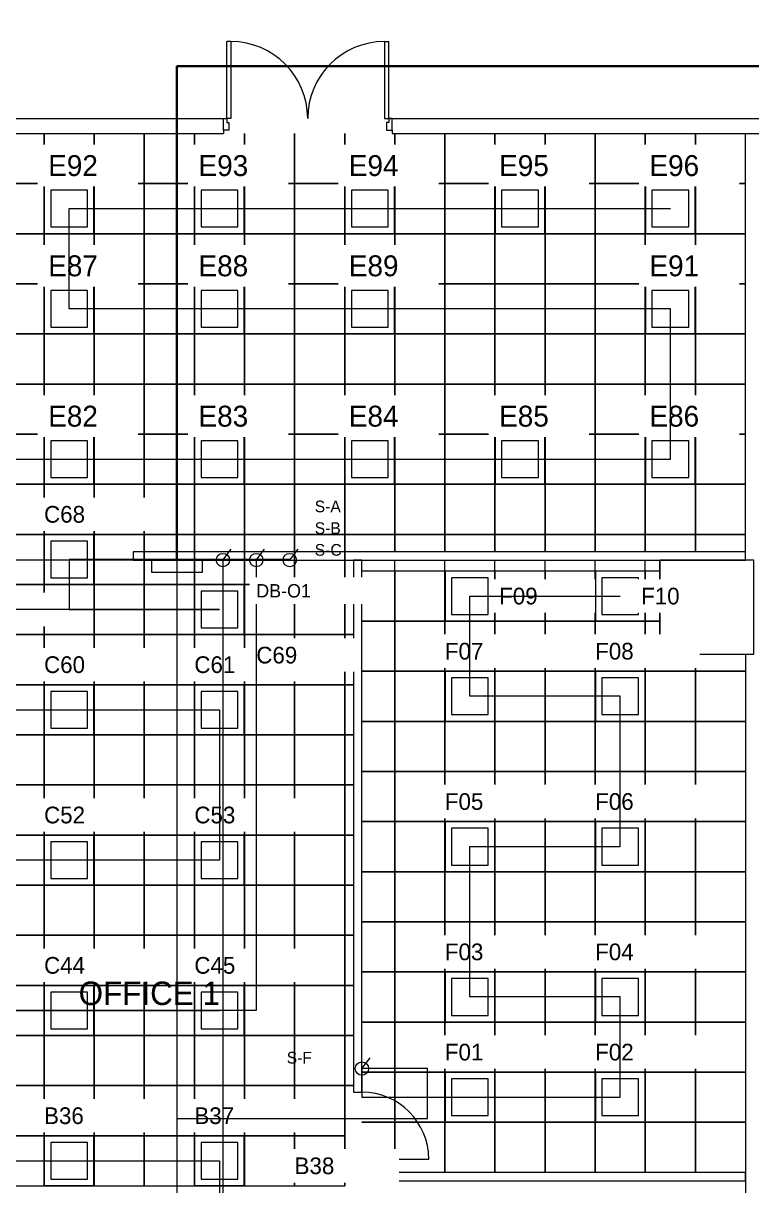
# Model space of a CAD drawing. Header units: millimetres. Extents: x 6000 to 109346, y -40506 to 46154.
# Drawn here: x 71159 to 79883, y 23997 to 37915 of the extents above; entities that cross this region are included whole.
import ezdxf

# ---------------------------------------------------------------- set-up
doc = ezdxf.new("R2010")
doc.units = ezdxf.units.MM
doc.layers.add('ARCH', color=7, linetype='Continuous', lineweight=5, true_color=0xa0a0a0)
doc.layers.add('Ceiling Grid', color=7, linetype='Continuous', lineweight=5, true_color=0xd2d2d2)
for name, color, linetype in [('E-DB-WORK', 1, 'Continuous'), ('E-INCOMING-WORK', 30, 'Continuous'), ('E-LIGHT-CONTROLS', 6, 'Continuous'), ('E-LIGHT-ROUTE-A', 1, 'Continuous'), ('E-LIGHT-ROUTE-B', 2, 'Continuous'), ('E-LIGHT-ROUTE-C', 3, 'Continuous'), ('E-LIGHT-ROUTE-D', 4, 'Continuous'), ('E-LIGHT-ROUTE-E', 5, 'Continuous'), ('E-LIGHT-ROUTE-F', 6, 'Continuous'), ('E-LIGHT-ROUTE-G', 7, 'Continuous'), ('E-NE-TEST', 7, 'Continuous'), ('E-OFFICE-WORK', 7, 'Continuous')]:
    doc.layers.add(name, color=color, linetype=linetype)

msp = doc.modelspace()

# ---------------------------------------------------------------- linework, layer by layer
at = {"layer": 'ARCH', "linetype": 'ByBlock', "lineweight": 9}
for p, q in [((73595.5, 36775.6), (73595.5, 37695.6)), ((73645.5, 37695.6), (73595.5, 37695.6)), ((73645.5, 37695.6), (73645.5, 36775.6)), ((75485.5, 37695.6), (75485.5, 36775.6)), ((75485.5, 37695.6), (75535.5, 37695.6)), ((75535.5, 36775.6), (75535.5, 37695.6)), ((64525.9, 36775.6), (73595.5, 36775.6)), ((73555.5, 36775.6), (73595.5, 36775.6)), ((73555.5, 36635.6), (73555.5, 36775.6)), ((73555.5, 36760.6), (73555.5, 36760.6)), ((73595.5, 36775.6), (73595.5, 36725.6)), ((73645.5, 36775.6), (73595.5, 36775.6)), ((75485.5, 36775.6), (75535.5, 36775.6)), ((75575.5, 36775.6), (75535.5, 36775.6)), ((75535.5, 36775.6), (75535.5, 36725.6)), ((75535.5, 36775.6), (80936.3, 36775.6)), ((75575.5, 36635.6), (75575.5, 36775.6)), ((75575.5, 36760.6), (75575.5, 36760.6)), ((73620.5, 36635.6), (73555.5, 36635.6)), ((73555.5, 36635.6), (73555.5, 36595.6)), ((73595.5, 36725.6), (73620.5, 36725.6)), ((73620.5, 36725.6), (73620.5, 36635.6)), ((75535.5, 36725.6), (75510.5, 36725.6)), ((75510.5, 36725.6), (75510.5, 36635.6)), ((75510.5, 36635.6), (75575.5, 36635.6)), ((75575.5, 36635.6), (75575.5, 36595.6)), ((64525.9, 36595.6), (73555.5, 36595.6)), ((75575.5, 36595.6), (80896.3, 36595.6))]:
    msp.add_line(p, q, dxfattribs=at)
at = {"layer": 'ARCH', "lineweight": 15}
for p, q in [((79808.4, 31488.1), (79808.4, 36595.6)), ((78783.4, 30363.1), (78783.4, 31488.1)), ((79808.4, 30363.1), (79808.4, 17050.6)), ((75115, 24316.3), (76015, 24316.3))]:
    msp.add_line(p, q, dxfattribs=at)
for points in [[(79808.4, 31588.1), (72477.2, 31588.1), (72477.2, 31488.1), (79808.4, 31488.1)], [(75215, 25116.3), (75215, 31488.1), (75115, 31488.1), (75115, 25116.3)], [(78783.4, 30363.1), (79908.4, 30363.1), (79908.4, 31488.1), (78783.4, 31488.1)], [(75215, 24316.3), (75115, 24316.3), (75115, 24156.9), (75215, 24156.9)], [(79808.4, 24156.9), (75115, 24156.9), (75115, 24056.9), (79808.4, 24056.9)]]:
    msp.add_lwpolyline(points, close=True, dxfattribs=at)
at = {"layer": 'ARCH', "linetype": 'ByBlock', "lineweight": 9}
for centre, start, end in [((73645.5, 36775.6), 0, 90), ((75485.5, 36775.6), 90, 180)]:
    msp.add_arc(centre, 920, start, end, dxfattribs=at)
at = {"layer": 'ARCH', "lineweight": 15}
msp.add_arc((75215, 24316.3), 800, 0, 90, dxfattribs=at)
at = {"layer": 'Ceiling Grid', "lineweight": 15}
for p, q in [((71408.4, 35995.6), (71408.4, 36595.6)), ((71408.4, 36595.6), (71408.4, 35995.6)), ((72008.4, 35995.6), (72008.4, 36595.6)), ((72008.4, 36595.6), (72008.4, 35995.6)), ((72608.4, 35995.6), (72608.4, 36595.6)), ((72608.4, 36595.6), (72608.4, 35995.6)), ((73208.4, 35995.6), (73208.4, 36595.6)), ((73208.4, 36595.6), (73208.4, 35995.6)), ((73808.4, 35995.6), (73808.4, 36595.6)), ((73808.4, 36595.6), (73808.4, 35995.6)), ((74408.4, 35995.6), (74408.4, 36595.6)), ((74408.4, 36595.6), (74408.4, 35995.6)), ((75008.4, 35995.6), (75008.4, 36595.6)), ((75008.4, 36595.6), (75008.4, 35995.6)), ((75608.4, 35995.6), (75608.4, 36595.6)), ((75608.4, 36595.6), (75608.4, 35995.6)), ((76208.4, 35995.6), (76208.4, 36595.6)), ((76208.4, 36595.6), (76208.4, 35995.6)), ((76808.4, 35995.6), (76808.4, 36595.6)), ((76808.4, 36595.6), (76808.4, 35995.6)), ((77408.4, 35995.6), (77408.4, 36595.6)), ((77408.4, 36595.6), (77408.4, 35995.6)), ((78008.4, 35995.6), (78008.4, 36595.6)), ((78008.4, 36595.6), (78008.4, 35995.6)), ((78608.4, 35995.6), (78608.4, 36595.6)), ((78608.4, 36595.6), (78608.4, 35995.6)), ((79208.4, 36595.6), (79208.4, 35995.6)), ((79208.4, 35995.6), (79208.4, 36595.6)), ((70808.4, 35995.6), (71408.4, 35995.6)), ((71408.4, 35995.6), (72008.4, 35995.6)), ((72008.4, 35995.6), (72608.4, 35995.6)), ((72608.4, 35995.6), (73208.4, 35995.6)), ((73208.4, 35995.6), (73808.4, 35995.6)), ((73808.4, 35995.6), (74408.4, 35995.6)), ((74408.4, 35995.6), (75008.4, 35995.6)), ((75008.4, 35995.6), (75608.4, 35995.6)), ((75608.4, 35995.6), (76208.4, 35995.6)), ((76208.4, 35995.6), (76808.4, 35995.6)), ((76808.4, 35995.6), (77408.4, 35995.6)), ((77408.4, 35995.6), (78008.4, 35995.6)), ((78008.4, 35995.6), (78608.4, 35995.6)), ((78608.4, 35995.6), (79208.4, 35995.6)), ((79808.4, 35995.6), (79208.4, 35995.6)), ((79208.4, 35995.6), (79208.4, 35395.6)), ((79208.4, 35995.6), (79808.4, 35995.6)), ((79808.4, 35395.6), (79208.4, 35395.6)), ((79208.4, 35395.6), (79208.4, 34795.6)), ((79208.4, 35395.6), (79808.4, 35395.6)), ((79808.4, 34795.6), (79208.4, 34795.6)), ((79208.4, 34795.6), (79208.4, 34195.6)), ((79208.4, 34795.6), (79808.4, 34795.6)), ((79808.4, 34195.6), (79208.4, 34195.6)), ((79208.4, 34195.6), (79208.4, 33595.6)), ((79208.4, 34195.6), (79808.4, 34195.6)), ((79808.4, 33595.6), (79208.4, 33595.6)), ((79208.4, 33595.6), (79208.4, 32995.6)), ((79208.4, 33595.6), (79808.4, 33595.6)), ((79808.4, 32995.6), (79208.4, 32995.6)), ((79208.4, 32995.6), (79208.4, 32395.6)), ((79208.4, 32995.6), (79808.4, 32995.6)), ((79808.4, 32395.6), (79208.4, 32395.6)), ((79208.4, 32395.6), (79208.4, 31795.6)), ((79208.4, 32395.6), (79808.4, 32395.6)), ((75608.4, 31795.6), (75008.4, 31795.6)), ((75008.4, 31795.6), (75008.4, 31195.6)), ((75608.4, 31588.1), (75608.4, 31795.6)), ((76208.4, 31795.6), (75608.4, 31795.6)), ((75608.4, 31795.6), (75608.4, 31588.1)), ((76208.4, 31588.1), (76208.4, 31795.6)), ((76808.4, 31795.6), (76208.4, 31795.6)), ((76208.4, 31795.6), (76208.4, 31588.1)), ((76808.4, 31588.1), (76808.4, 31795.6)), ((77408.4, 31795.6), (76808.4, 31795.6)), ((76808.4, 31795.6), (76808.4, 31588.1)), ((77408.4, 31588.1), (77408.4, 31795.6)), ((78008.4, 31795.6), (77408.4, 31795.6)), ((77408.4, 31795.6), (77408.4, 31588.1)), ((78008.4, 31588.1), (78008.4, 31795.6)), ((78608.4, 31795.6), (78008.4, 31795.6)), ((78008.4, 31795.6), (78008.4, 31588.1)), ((78608.4, 31588.1), (78608.4, 31795.6)), ((79208.4, 31795.6), (78608.4, 31795.6)), ((78608.4, 31795.6), (78608.4, 31588.1)), ((79208.4, 31588.1), (79208.4, 31795.6)), ((79808.4, 31795.6), (79208.4, 31795.6)), ((79208.4, 31795.6), (79208.4, 31588.1)), ((79208.4, 31795.6), (79808.4, 31795.6)), ((75608.4, 31356.9), (75608.4, 31488.1)), ((76208.4, 31356.9), (76208.4, 31488.1)), ((76808.4, 31356.9), (76808.4, 31488.1)), ((77408.4, 31356.9), (77408.4, 31488.1)), ((78008.4, 31356.9), (78008.4, 31488.1)), ((78608.4, 31356.9), (78608.4, 31488.1)), ((75608.4, 31356.9), (75215, 31356.9)), ((75608.4, 30756.9), (75608.4, 31356.9)), ((78783.4, 31356.9), (78608.4, 31356.9)), ((78608.4, 31356.9), (78608.4, 30756.9)), ((75115, 31195.6), (75008.4, 31195.6)), ((75008.4, 31195.6), (75008.4, 30595.6)), ((75008.4, 31195.6), (75115, 31195.6)), ((75008.4, 31195.6), (75115, 31195.6)), ((75115, 31195.6), (75008.4, 31195.6)), ((75008.4, 31195.6), (75008.4, 30595.6)), ((75608.4, 30756.9), (75215, 30756.9)), ((75215, 30756.9), (75608.4, 30756.9)), ((75608.4, 30156.9), (75608.4, 30756.9)), ((78608.4, 30756.9), (78783.4, 30756.9)), ((78783.4, 30756.9), (78608.4, 30756.9)), ((78608.4, 30756.9), (78608.4, 30156.9)), ((75115, 30595.6), (75008.4, 30595.6)), ((75008.4, 30595.6), (75008.4, 29995.6)), ((75008.4, 30595.6), (75115, 30595.6)), ((75008.4, 30595.6), (75115, 30595.6)), ((75115, 30595.6), (75008.4, 30595.6)), ((75008.4, 30595.6), (75008.4, 29995.6)), ((79208.4, 30156.9), (79208.4, 30363.1)), ((79208.4, 30363.1), (79208.4, 30156.9)), ((75608.4, 30156.9), (75215, 30156.9)), ((75215, 30156.9), (75608.4, 30156.9)), ((75608.4, 29556.9), (75608.4, 30156.9)), ((78608.4, 30156.9), (79208.4, 30156.9)), ((79208.4, 30156.9), (79808.4, 30156.9)), ((79808.4, 30156.9), (79208.4, 30156.9)), ((79208.4, 30156.9), (79208.4, 29556.9)), ((75115, 29995.6), (75008.4, 29995.6)), ((75008.4, 29995.6), (75008.4, 29395.6)), ((75008.4, 29995.6), (75115, 29995.6)), ((75008.4, 29995.6), (75115, 29995.6)), ((75115, 29995.6), (75008.4, 29995.6)), ((75008.4, 29995.6), (75008.4, 29395.6)), ((75608.4, 29556.9), (75215, 29556.9)), ((75215, 29556.9), (75608.4, 29556.9)), ((75608.4, 28956.9), (75608.4, 29556.9)), ((79208.4, 29556.9), (79808.4, 29556.9)), ((79808.4, 29556.9), (79208.4, 29556.9)), ((79208.4, 29556.9), (79208.4, 28956.9)), ((75115, 29395.6), (75008.4, 29395.6)), ((75008.4, 29395.6), (75008.4, 28795.6)), ((75008.4, 29395.6), (75115, 29395.6)), ((75608.4, 28956.9), (75215, 28956.9)), ((75215, 28956.9), (75608.4, 28956.9)), ((75608.4, 28356.9), (75608.4, 28956.9)), ((79208.4, 28956.9), (79808.4, 28956.9)), ((79808.4, 28956.9), (79208.4, 28956.9)), ((79208.4, 28956.9), (79208.4, 28356.9)), ((75115, 28795.6), (75008.4, 28795.6)), ((75008.4, 28795.6), (75008.4, 28195.6)), ((75008.4, 28795.6), (75115, 28795.6)), ((75008.4, 28795.6), (75115, 28795.6)), ((75115, 28795.6), (75008.4, 28795.6)), ((75008.4, 28795.6), (75008.4, 28195.6)), ((75608.4, 28356.9), (75215, 28356.9)), ((75215, 28356.9), (75608.4, 28356.9)), ((75608.4, 27756.9), (75608.4, 28356.9)), ((79208.4, 28356.9), (79808.4, 28356.9)), ((79808.4, 28356.9), (79208.4, 28356.9)), ((79208.4, 28356.9), (79208.4, 27756.9)), ((75115, 28195.6), (75008.4, 28195.6)), ((75008.4, 28195.6), (75008.4, 27595.6)), ((75008.4, 28195.6), (75115, 28195.6)), ((75008.4, 28195.6), (75115, 28195.6)), ((75115, 28195.6), (75008.4, 28195.6)), ((75008.4, 28195.6), (75008.4, 27595.6)), ((75608.4, 27756.9), (75215, 27756.9)), ((75215, 27756.9), (75608.4, 27756.9)), ((75608.4, 27156.9), (75608.4, 27756.9)), ((79208.4, 27756.9), (79808.4, 27756.9)), ((79808.4, 27756.9), (79208.4, 27756.9)), ((79208.4, 27756.9), (79208.4, 27156.9)), ((75115, 27595.6), (75008.4, 27595.6)), ((75008.4, 27595.6), (75008.4, 26995.6)), ((75008.4, 27595.6), (75115, 27595.6)), ((75008.4, 27595.6), (75115, 27595.6)), ((75115, 27595.6), (75008.4, 27595.6)), ((75008.4, 27595.6), (75008.4, 26995.6)), ((75608.4, 27156.9), (75215, 27156.9)), ((75215, 27156.9), (75608.4, 27156.9)), ((75608.4, 26556.9), (75608.4, 27156.9)), ((79208.4, 27156.9), (79808.4, 27156.9)), ((79808.4, 27156.9), (79208.4, 27156.9)), ((79208.4, 27156.9), (79208.4, 26556.9)), ((75115, 26995.6), (75008.4, 26995.6)), ((75008.4, 26995.6), (75008.4, 26395.6)), ((75008.4, 26995.6), (75115, 26995.6)), ((75608.4, 26556.9), (75215, 26556.9)), ((75215, 26556.9), (75608.4, 26556.9)), ((75608.4, 25956.9), (75608.4, 26556.9)), ((79208.4, 26556.9), (79808.4, 26556.9)), ((79808.4, 26556.9), (79208.4, 26556.9)), ((79208.4, 26556.9), (79208.4, 25956.9)), ((75115, 26395.6), (75008.4, 26395.6)), ((75008.4, 26395.6), (75008.4, 25795.6)), ((75008.4, 26395.6), (75115, 26395.6)), ((75608.4, 25956.9), (75215, 25956.9)), ((75215, 25956.9), (75608.4, 25956.9)), ((75608.4, 25356.9), (75608.4, 25956.9)), ((79208.4, 25956.9), (79808.4, 25956.9)), ((79808.4, 25956.9), (79208.4, 25956.9)), ((79208.4, 25956.9), (79208.4, 25356.9)), ((75115, 25795.6), (75008.4, 25795.6)), ((75008.4, 25795.6), (75008.4, 25195.6)), ((75008.4, 25795.6), (75115, 25795.6)), ((75608.4, 25356.9), (75215, 25356.9)), ((75215, 25356.9), (75608.4, 25356.9)), ((75608.4, 24756.9), (75608.4, 25356.9)), ((79208.4, 25356.9), (79808.4, 25356.9)), ((79808.4, 25356.9), (79208.4, 25356.9)), ((79208.4, 25356.9), (79208.4, 24756.9)), ((75115, 25195.6), (75008.4, 25195.6)), ((75008.4, 25195.6), (75008.4, 24595.6)), ((75008.4, 25195.6), (75115, 25195.6)), ((75608.4, 24756.9), (75215, 24756.9)), ((75215, 24756.9), (75608.4, 24756.9)), ((75608.4, 24156.9), (75608.4, 24756.9)), ((76208.4, 24756.9), (75608.4, 24756.9)), ((75608.4, 24756.9), (75608.4, 24156.9)), ((76208.4, 24156.9), (76208.4, 24756.9)), ((76808.4, 24756.9), (76208.4, 24756.9)), ((76208.4, 24756.9), (76208.4, 24156.9)), ((76808.4, 24156.9), (76808.4, 24756.9)), ((77408.4, 24756.9), (76808.4, 24756.9)), ((76808.4, 24756.9), (76808.4, 24156.9)), ((77408.4, 24156.9), (77408.4, 24756.9)), ((78008.4, 24756.9), (77408.4, 24756.9)), ((77408.4, 24756.9), (77408.4, 24156.9)), ((78008.4, 24156.9), (78008.4, 24756.9)), ((78608.4, 24756.9), (78008.4, 24756.9)), ((78008.4, 24756.9), (78008.4, 24156.9)), ((78608.4, 24156.9), (78608.4, 24756.9)), ((79208.4, 24756.9), (78608.4, 24756.9)), ((78608.4, 24756.9), (78608.4, 24156.9)), ((79208.4, 24756.9), (79808.4, 24756.9)), ((79808.4, 24756.9), (79208.4, 24756.9)), ((79208.4, 24756.9), (79208.4, 24156.9)), ((79208.4, 24156.9), (79208.4, 24756.9)), ((75008.4, 24595.6), (75008.4, 23995.6))]:
    msp.add_line(p, q, dxfattribs=at)
for points in [[(71408.4, 35995.6), (70808.4, 35995.6), (70808.4, 35395.6), (71408.4, 35395.6)], [(72008.4, 35995.6), (71408.4, 35995.6), (71408.4, 35395.6), (72008.4, 35395.6)], [(72608.4, 35995.6), (72008.4, 35995.6), (72008.4, 35395.6), (72608.4, 35395.6)], [(73208.4, 35995.6), (72608.4, 35995.6), (72608.4, 35395.6), (73208.4, 35395.6)], [(73808.4, 35995.6), (73208.4, 35995.6), (73208.4, 35395.6), (73808.4, 35395.6)], [(74408.4, 35995.6), (73808.4, 35995.6), (73808.4, 35395.6), (74408.4, 35395.6)], [(75008.4, 35995.6), (74408.4, 35995.6), (74408.4, 35395.6), (75008.4, 35395.6)], [(75608.4, 35995.6), (75008.4, 35995.6), (75008.4, 35395.6), (75608.4, 35395.6)], [(76208.4, 35995.6), (75608.4, 35995.6), (75608.4, 35395.6), (76208.4, 35395.6)], [(76808.4, 35995.6), (76208.4, 35995.6), (76208.4, 35395.6), (76808.4, 35395.6)], [(77408.4, 35995.6), (76808.4, 35995.6), (76808.4, 35395.6), (77408.4, 35395.6)], [(78008.4, 35995.6), (77408.4, 35995.6), (77408.4, 35395.6), (78008.4, 35395.6)], [(78608.4, 35995.6), (78008.4, 35995.6), (78008.4, 35395.6), (78608.4, 35395.6)], [(79208.4, 35995.6), (78608.4, 35995.6), (78608.4, 35395.6), (79208.4, 35395.6)], [(71408.4, 35395.6), (70808.4, 35395.6), (70808.4, 34795.6), (71408.4, 34795.6)], [(72008.4, 35395.6), (71408.4, 35395.6), (71408.4, 34795.6), (72008.4, 34795.6)], [(72608.4, 35395.6), (72008.4, 35395.6), (72008.4, 34795.6), (72608.4, 34795.6)], [(73208.4, 35395.6), (72608.4, 35395.6), (72608.4, 34795.6), (73208.4, 34795.6)], [(73808.4, 35395.6), (73208.4, 35395.6), (73208.4, 34795.6), (73808.4, 34795.6)], [(74408.4, 35395.6), (73808.4, 35395.6), (73808.4, 34795.6), (74408.4, 34795.6)], [(75008.4, 35395.6), (74408.4, 35395.6), (74408.4, 34795.6), (75008.4, 34795.6)], [(75608.4, 35395.6), (75008.4, 35395.6), (75008.4, 34795.6), (75608.4, 34795.6)], [(76208.4, 35395.6), (75608.4, 35395.6), (75608.4, 34795.6), (76208.4, 34795.6)], [(76808.4, 35395.6), (76208.4, 35395.6), (76208.4, 34795.6), (76808.4, 34795.6)], [(77408.4, 35395.6), (76808.4, 35395.6), (76808.4, 34795.6), (77408.4, 34795.6)], [(78008.4, 35395.6), (77408.4, 35395.6), (77408.4, 34795.6), (78008.4, 34795.6)], [(78608.4, 35395.6), (78008.4, 35395.6), (78008.4, 34795.6), (78608.4, 34795.6)], [(79208.4, 35395.6), (78608.4, 35395.6), (78608.4, 34795.6), (79208.4, 34795.6)], [(71408.4, 34795.6), (70808.4, 34795.6), (70808.4, 34195.6), (71408.4, 34195.6)], [(72008.4, 34795.6), (71408.4, 34795.6), (71408.4, 34195.6), (72008.4, 34195.6)], [(72608.4, 34795.6), (72008.4, 34795.6), (72008.4, 34195.6), (72608.4, 34195.6)], [(73208.4, 34795.6), (72608.4, 34795.6), (72608.4, 34195.6), (73208.4, 34195.6)], [(73808.4, 34795.6), (73208.4, 34795.6), (73208.4, 34195.6), (73808.4, 34195.6)], [(74408.4, 34795.6), (73808.4, 34795.6), (73808.4, 34195.6), (74408.4, 34195.6)], [(75008.4, 34795.6), (74408.4, 34795.6), (74408.4, 34195.6), (75008.4, 34195.6)], [(75608.4, 34795.6), (75008.4, 34795.6), (75008.4, 34195.6), (75608.4, 34195.6)], [(76208.4, 34795.6), (75608.4, 34795.6), (75608.4, 34195.6), (76208.4, 34195.6)], [(76808.4, 34795.6), (76208.4, 34795.6), (76208.4, 34195.6), (76808.4, 34195.6)], [(77408.4, 34795.6), (76808.4, 34795.6), (76808.4, 34195.6), (77408.4, 34195.6)], [(78008.4, 34795.6), (77408.4, 34795.6), (77408.4, 34195.6), (78008.4, 34195.6)], [(78608.4, 34795.6), (78008.4, 34795.6), (78008.4, 34195.6), (78608.4, 34195.6)], [(79208.4, 34795.6), (78608.4, 34795.6), (78608.4, 34195.6), (79208.4, 34195.6)], [(71408.4, 34195.6), (70808.4, 34195.6), (70808.4, 33595.6), (71408.4, 33595.6)], [(72008.4, 34195.6), (71408.4, 34195.6), (71408.4, 33595.6), (72008.4, 33595.6)], [(72608.4, 34195.6), (72008.4, 34195.6), (72008.4, 33595.6), (72608.4, 33595.6)], [(73208.4, 34195.6), (72608.4, 34195.6), (72608.4, 33595.6), (73208.4, 33595.6)], [(73808.4, 34195.6), (73208.4, 34195.6), (73208.4, 33595.6), (73808.4, 33595.6)], [(74408.4, 34195.6), (73808.4, 34195.6), (73808.4, 33595.6), (74408.4, 33595.6)], [(75008.4, 34195.6), (74408.4, 34195.6), (74408.4, 33595.6), (75008.4, 33595.6)], [(75608.4, 34195.6), (75008.4, 34195.6), (75008.4, 33595.6), (75608.4, 33595.6)], [(76208.4, 34195.6), (75608.4, 34195.6), (75608.4, 33595.6), (76208.4, 33595.6)], [(76808.4, 34195.6), (76208.4, 34195.6), (76208.4, 33595.6), (76808.4, 33595.6)], [(77408.4, 34195.6), (76808.4, 34195.6), (76808.4, 33595.6), (77408.4, 33595.6)], [(78008.4, 34195.6), (77408.4, 34195.6), (77408.4, 33595.6), (78008.4, 33595.6)], [(78608.4, 34195.6), (78008.4, 34195.6), (78008.4, 33595.6), (78608.4, 33595.6)], [(79208.4, 34195.6), (78608.4, 34195.6), (78608.4, 33595.6), (79208.4, 33595.6)], [(71408.4, 33595.6), (70808.4, 33595.6), (70808.4, 32995.6), (71408.4, 32995.6)], [(72008.4, 33595.6), (71408.4, 33595.6), (71408.4, 32995.6), (72008.4, 32995.6)], [(72608.4, 33595.6), (72008.4, 33595.6), (72008.4, 32995.6), (72608.4, 32995.6)], [(73208.4, 33595.6), (72608.4, 33595.6), (72608.4, 32995.6), (73208.4, 32995.6)], [(73808.4, 33595.6), (73208.4, 33595.6), (73208.4, 32995.6), (73808.4, 32995.6)], [(74408.4, 33595.6), (73808.4, 33595.6), (73808.4, 32995.6), (74408.4, 32995.6)], [(75008.4, 33595.6), (74408.4, 33595.6), (74408.4, 32995.6), (75008.4, 32995.6)], [(75608.4, 33595.6), (75008.4, 33595.6), (75008.4, 32995.6), (75608.4, 32995.6)], [(76208.4, 33595.6), (75608.4, 33595.6), (75608.4, 32995.6), (76208.4, 32995.6)], [(76808.4, 33595.6), (76208.4, 33595.6), (76208.4, 32995.6), (76808.4, 32995.6)], [(77408.4, 33595.6), (76808.4, 33595.6), (76808.4, 32995.6), (77408.4, 32995.6)], [(78008.4, 33595.6), (77408.4, 33595.6), (77408.4, 32995.6), (78008.4, 32995.6)], [(78608.4, 33595.6), (78008.4, 33595.6), (78008.4, 32995.6), (78608.4, 32995.6)], [(79208.4, 33595.6), (78608.4, 33595.6), (78608.4, 32995.6), (79208.4, 32995.6)], [(71408.4, 32995.6), (70808.4, 32995.6), (70808.4, 32395.6), (71408.4, 32395.6)], [(72008.4, 32995.6), (71408.4, 32995.6), (71408.4, 32395.6), (72008.4, 32395.6)], [(72608.4, 32995.6), (72008.4, 32995.6), (72008.4, 32395.6), (72608.4, 32395.6)], [(73208.4, 32995.6), (72608.4, 32995.6), (72608.4, 32395.6), (73208.4, 32395.6)], [(73808.4, 32995.6), (73208.4, 32995.6), (73208.4, 32395.6), (73808.4, 32395.6)], [(74408.4, 32995.6), (73808.4, 32995.6), (73808.4, 32395.6), (74408.4, 32395.6)], [(75008.4, 32995.6), (74408.4, 32995.6), (74408.4, 32395.6), (75008.4, 32395.6)], [(75608.4, 32995.6), (75008.4, 32995.6), (75008.4, 32395.6), (75608.4, 32395.6)], [(76208.4, 32995.6), (75608.4, 32995.6), (75608.4, 32395.6), (76208.4, 32395.6)], [(76808.4, 32995.6), (76208.4, 32995.6), (76208.4, 32395.6), (76808.4, 32395.6)], [(77408.4, 32995.6), (76808.4, 32995.6), (76808.4, 32395.6), (77408.4, 32395.6)], [(78008.4, 32995.6), (77408.4, 32995.6), (77408.4, 32395.6), (78008.4, 32395.6)], [(78608.4, 32995.6), (78008.4, 32995.6), (78008.4, 32395.6), (78608.4, 32395.6)], [(79208.4, 32995.6), (78608.4, 32995.6), (78608.4, 32395.6), (79208.4, 32395.6)], [(71408.4, 32395.6), (70808.4, 32395.6), (70808.4, 31795.6), (71408.4, 31795.6)], [(72008.4, 32395.6), (71408.4, 32395.6), (71408.4, 31795.6), (72008.4, 31795.6)], [(72608.4, 32395.6), (72008.4, 32395.6), (72008.4, 31795.6), (72608.4, 31795.6)], [(73208.4, 32395.6), (72608.4, 32395.6), (72608.4, 31795.6), (73208.4, 31795.6)], [(73808.4, 32395.6), (73208.4, 32395.6), (73208.4, 31795.6), (73808.4, 31795.6)], [(74408.4, 32395.6), (73808.4, 32395.6), (73808.4, 31795.6), (74408.4, 31795.6)], [(75008.4, 32395.6), (74408.4, 32395.6), (74408.4, 31795.6), (75008.4, 31795.6)], [(75608.4, 32395.6), (75008.4, 32395.6), (75008.4, 31795.6), (75608.4, 31795.6)], [(76208.4, 32395.6), (75608.4, 32395.6), (75608.4, 31795.6), (76208.4, 31795.6)], [(76808.4, 32395.6), (76208.4, 32395.6), (76208.4, 31795.6), (76808.4, 31795.6)], [(77408.4, 32395.6), (76808.4, 32395.6), (76808.4, 31795.6), (77408.4, 31795.6)], [(78008.4, 32395.6), (77408.4, 32395.6), (77408.4, 31795.6), (78008.4, 31795.6)], [(78608.4, 32395.6), (78008.4, 32395.6), (78008.4, 31795.6), (78608.4, 31795.6)], [(79208.4, 32395.6), (78608.4, 32395.6), (78608.4, 31795.6), (79208.4, 31795.6)], [(71408.4, 31795.6), (70808.4, 31795.6), (70808.4, 31195.6), (71408.4, 31195.6)], [(72008.4, 31795.6), (71408.4, 31795.6), (71408.4, 31195.6), (72008.4, 31195.6)], [(72608.4, 31795.6), (72008.4, 31795.6), (72008.4, 31195.6), (72608.4, 31195.6)], [(73208.4, 31795.6), (72608.4, 31795.6), (72608.4, 31195.6), (73208.4, 31195.6)], [(73808.4, 31795.6), (73208.4, 31795.6), (73208.4, 31195.6), (73808.4, 31195.6)], [(74408.4, 31795.6), (73808.4, 31795.6), (73808.4, 31195.6), (74408.4, 31195.6)], [(75008.4, 31795.6), (74408.4, 31795.6), (74408.4, 31195.6), (75008.4, 31195.6)], [(76208.4, 31356.9), (75608.4, 31356.9), (75608.4, 30756.9), (76208.4, 30756.9)], [(76808.4, 31356.9), (76208.4, 31356.9), (76208.4, 30756.9), (76808.4, 30756.9)], [(77408.4, 31356.9), (76808.4, 31356.9), (76808.4, 30756.9), (77408.4, 30756.9)], [(78008.4, 31356.9), (77408.4, 31356.9), (77408.4, 30756.9), (78008.4, 30756.9)], [(78608.4, 31356.9), (78008.4, 31356.9), (78008.4, 30756.9), (78608.4, 30756.9)], [(71408.4, 31195.6), (70808.4, 31195.6), (70808.4, 30595.6), (71408.4, 30595.6)], [(72008.4, 31195.6), (71408.4, 31195.6), (71408.4, 30595.6), (72008.4, 30595.6)], [(72608.4, 31195.6), (72008.4, 31195.6), (72008.4, 30595.6), (72608.4, 30595.6)], [(73208.4, 31195.6), (72608.4, 31195.6), (72608.4, 30595.6), (73208.4, 30595.6)], [(73808.4, 31195.6), (73208.4, 31195.6), (73208.4, 30595.6), (73808.4, 30595.6)], [(74408.4, 31195.6), (73808.4, 31195.6), (73808.4, 30595.6), (74408.4, 30595.6)], [(75008.4, 31195.6), (74408.4, 31195.6), (74408.4, 30595.6), (75008.4, 30595.6)], [(76208.4, 30756.9), (75608.4, 30756.9), (75608.4, 30156.9), (76208.4, 30156.9)], [(76808.4, 30756.9), (76208.4, 30756.9), (76208.4, 30156.9), (76808.4, 30156.9)], [(77408.4, 30756.9), (76808.4, 30756.9), (76808.4, 30156.9), (77408.4, 30156.9)], [(78008.4, 30756.9), (77408.4, 30756.9), (77408.4, 30156.9), (78008.4, 30156.9)], [(78608.4, 30756.9), (78008.4, 30756.9), (78008.4, 30156.9), (78608.4, 30156.9)], [(71408.4, 30595.6), (70808.4, 30595.6), (70808.4, 29995.6), (71408.4, 29995.6)], [(72008.4, 30595.6), (71408.4, 30595.6), (71408.4, 29995.6), (72008.4, 29995.6)], [(72608.4, 30595.6), (72008.4, 30595.6), (72008.4, 29995.6), (72608.4, 29995.6)], [(73208.4, 30595.6), (72608.4, 30595.6), (72608.4, 29995.6), (73208.4, 29995.6)], [(73808.4, 30595.6), (73208.4, 30595.6), (73208.4, 29995.6), (73808.4, 29995.6)], [(74408.4, 30595.6), (73808.4, 30595.6), (73808.4, 29995.6), (74408.4, 29995.6)], [(75008.4, 30595.6), (74408.4, 30595.6), (74408.4, 29995.6), (75008.4, 29995.6)], [(76208.4, 30156.9), (75608.4, 30156.9), (75608.4, 29556.9), (76208.4, 29556.9)], [(76808.4, 30156.9), (76208.4, 30156.9), (76208.4, 29556.9), (76808.4, 29556.9)], [(77408.4, 30156.9), (76808.4, 30156.9), (76808.4, 29556.9), (77408.4, 29556.9)], [(78008.4, 30156.9), (77408.4, 30156.9), (77408.4, 29556.9), (78008.4, 29556.9)], [(78608.4, 30156.9), (78008.4, 30156.9), (78008.4, 29556.9), (78608.4, 29556.9)], [(79208.4, 30156.9), (78608.4, 30156.9), (78608.4, 29556.9), (79208.4, 29556.9)], [(71408.4, 29995.6), (70808.4, 29995.6), (70808.4, 29395.6), (71408.4, 29395.6)], [(72008.4, 29995.6), (71408.4, 29995.6), (71408.4, 29395.6), (72008.4, 29395.6)], [(72608.4, 29995.6), (72008.4, 29995.6), (72008.4, 29395.6), (72608.4, 29395.6)], [(73208.4, 29995.6), (72608.4, 29995.6), (72608.4, 29395.6), (73208.4, 29395.6)], [(73808.4, 29995.6), (73208.4, 29995.6), (73208.4, 29395.6), (73808.4, 29395.6)], [(74408.4, 29995.6), (73808.4, 29995.6), (73808.4, 29395.6), (74408.4, 29395.6)], [(75008.4, 29995.6), (74408.4, 29995.6), (74408.4, 29395.6), (75008.4, 29395.6)], [(76208.4, 29556.9), (75608.4, 29556.9), (75608.4, 28956.9), (76208.4, 28956.9)], [(76808.4, 29556.9), (76208.4, 29556.9), (76208.4, 28956.9), (76808.4, 28956.9)], [(77408.4, 29556.9), (76808.4, 29556.9), (76808.4, 28956.9), (77408.4, 28956.9)], [(78008.4, 29556.9), (77408.4, 29556.9), (77408.4, 28956.9), (78008.4, 28956.9)], [(78608.4, 29556.9), (78008.4, 29556.9), (78008.4, 28956.9), (78608.4, 28956.9)], [(79208.4, 29556.9), (78608.4, 29556.9), (78608.4, 28956.9), (79208.4, 28956.9)], [(71408.4, 29395.6), (70808.4, 29395.6), (70808.4, 28795.6), (71408.4, 28795.6)], [(72008.4, 29395.6), (71408.4, 29395.6), (71408.4, 28795.6), (72008.4, 28795.6)], [(72608.4, 29395.6), (72008.4, 29395.6), (72008.4, 28795.6), (72608.4, 28795.6)], [(73208.4, 29395.6), (72608.4, 29395.6), (72608.4, 28795.6), (73208.4, 28795.6)], [(73808.4, 29395.6), (73208.4, 29395.6), (73208.4, 28795.6), (73808.4, 28795.6)], [(74408.4, 29395.6), (73808.4, 29395.6), (73808.4, 28795.6), (74408.4, 28795.6)], [(75008.4, 29395.6), (74408.4, 29395.6), (74408.4, 28795.6), (75008.4, 28795.6)], [(76208.4, 28956.9), (75608.4, 28956.9), (75608.4, 28356.9), (76208.4, 28356.9)], [(76808.4, 28956.9), (76208.4, 28956.9), (76208.4, 28356.9), (76808.4, 28356.9)], [(77408.4, 28956.9), (76808.4, 28956.9), (76808.4, 28356.9), (77408.4, 28356.9)], [(78008.4, 28956.9), (77408.4, 28956.9), (77408.4, 28356.9), (78008.4, 28356.9)], [(78608.4, 28956.9), (78008.4, 28956.9), (78008.4, 28356.9), (78608.4, 28356.9)], [(79208.4, 28956.9), (78608.4, 28956.9), (78608.4, 28356.9), (79208.4, 28356.9)], [(71408.4, 28795.6), (70808.4, 28795.6), (70808.4, 28195.6), (71408.4, 28195.6)], [(72008.4, 28795.6), (71408.4, 28795.6), (71408.4, 28195.6), (72008.4, 28195.6)], [(72608.4, 28795.6), (72008.4, 28795.6), (72008.4, 28195.6), (72608.4, 28195.6)], [(73208.4, 28795.6), (72608.4, 28795.6), (72608.4, 28195.6), (73208.4, 28195.6)], [(73808.4, 28795.6), (73208.4, 28795.6), (73208.4, 28195.6), (73808.4, 28195.6)], [(74408.4, 28795.6), (73808.4, 28795.6), (73808.4, 28195.6), (74408.4, 28195.6)], [(75008.4, 28795.6), (74408.4, 28795.6), (74408.4, 28195.6), (75008.4, 28195.6)], [(76208.4, 28356.9), (75608.4, 28356.9), (75608.4, 27756.9), (76208.4, 27756.9)], [(76808.4, 28356.9), (76208.4, 28356.9), (76208.4, 27756.9), (76808.4, 27756.9)], [(77408.4, 28356.9), (76808.4, 28356.9), (76808.4, 27756.9), (77408.4, 27756.9)], [(78008.4, 28356.9), (77408.4, 28356.9), (77408.4, 27756.9), (78008.4, 27756.9)], [(78608.4, 28356.9), (78008.4, 28356.9), (78008.4, 27756.9), (78608.4, 27756.9)], [(79208.4, 28356.9), (78608.4, 28356.9), (78608.4, 27756.9), (79208.4, 27756.9)], [(71408.4, 28195.6), (70808.4, 28195.6), (70808.4, 27595.6), (71408.4, 27595.6)], [(72008.4, 28195.6), (71408.4, 28195.6), (71408.4, 27595.6), (72008.4, 27595.6)], [(72608.4, 28195.6), (72008.4, 28195.6), (72008.4, 27595.6), (72608.4, 27595.6)], [(73208.4, 28195.6), (72608.4, 28195.6), (72608.4, 27595.6), (73208.4, 27595.6)], [(73808.4, 28195.6), (73208.4, 28195.6), (73208.4, 27595.6), (73808.4, 27595.6)], [(74408.4, 28195.6), (73808.4, 28195.6), (73808.4, 27595.6), (74408.4, 27595.6)], [(75008.4, 28195.6), (74408.4, 28195.6), (74408.4, 27595.6), (75008.4, 27595.6)], [(76208.4, 27756.9), (75608.4, 27756.9), (75608.4, 27156.9), (76208.4, 27156.9)], [(76808.4, 27756.9), (76208.4, 27756.9), (76208.4, 27156.9), (76808.4, 27156.9)], [(77408.4, 27756.9), (76808.4, 27756.9), (76808.4, 27156.9), (77408.4, 27156.9)], [(78008.4, 27756.9), (77408.4, 27756.9), (77408.4, 27156.9), (78008.4, 27156.9)], [(78608.4, 27756.9), (78008.4, 27756.9), (78008.4, 27156.9), (78608.4, 27156.9)], [(79208.4, 27756.9), (78608.4, 27756.9), (78608.4, 27156.9), (79208.4, 27156.9)], [(71408.4, 27595.6), (70808.4, 27595.6), (70808.4, 26995.6), (71408.4, 26995.6)], [(72008.4, 27595.6), (71408.4, 27595.6), (71408.4, 26995.6), (72008.4, 26995.6)], [(72608.4, 27595.6), (72008.4, 27595.6), (72008.4, 26995.6), (72608.4, 26995.6)], [(73208.4, 27595.6), (72608.4, 27595.6), (72608.4, 26995.6), (73208.4, 26995.6)], [(73808.4, 27595.6), (73208.4, 27595.6), (73208.4, 26995.6), (73808.4, 26995.6)], [(74408.4, 27595.6), (73808.4, 27595.6), (73808.4, 26995.6), (74408.4, 26995.6)], [(75008.4, 27595.6), (74408.4, 27595.6), (74408.4, 26995.6), (75008.4, 26995.6)], [(76208.4, 27156.9), (75608.4, 27156.9), (75608.4, 26556.9), (76208.4, 26556.9)], [(76808.4, 27156.9), (76208.4, 27156.9), (76208.4, 26556.9), (76808.4, 26556.9)], [(77408.4, 27156.9), (76808.4, 27156.9), (76808.4, 26556.9), (77408.4, 26556.9)], [(78008.4, 27156.9), (77408.4, 27156.9), (77408.4, 26556.9), (78008.4, 26556.9)], [(78608.4, 27156.9), (78008.4, 27156.9), (78008.4, 26556.9), (78608.4, 26556.9)], [(79208.4, 27156.9), (78608.4, 27156.9), (78608.4, 26556.9), (79208.4, 26556.9)], [(71408.4, 26995.6), (70808.4, 26995.6), (70808.4, 26395.6), (71408.4, 26395.6)], [(72008.4, 26995.6), (71408.4, 26995.6), (71408.4, 26395.6), (72008.4, 26395.6)], [(72608.4, 26995.6), (72008.4, 26995.6), (72008.4, 26395.6), (72608.4, 26395.6)], [(73208.4, 26995.6), (72608.4, 26995.6), (72608.4, 26395.6), (73208.4, 26395.6)], [(73808.4, 26995.6), (73208.4, 26995.6), (73208.4, 26395.6), (73808.4, 26395.6)], [(74408.4, 26995.6), (73808.4, 26995.6), (73808.4, 26395.6), (74408.4, 26395.6)], [(75008.4, 26995.6), (74408.4, 26995.6), (74408.4, 26395.6), (75008.4, 26395.6)], [(76208.4, 26556.9), (75608.4, 26556.9), (75608.4, 25956.9), (76208.4, 25956.9)], [(76808.4, 26556.9), (76208.4, 26556.9), (76208.4, 25956.9), (76808.4, 25956.9)], [(77408.4, 26556.9), (76808.4, 26556.9), (76808.4, 25956.9), (77408.4, 25956.9)], [(78008.4, 26556.9), (77408.4, 26556.9), (77408.4, 25956.9), (78008.4, 25956.9)], [(78608.4, 26556.9), (78008.4, 26556.9), (78008.4, 25956.9), (78608.4, 25956.9)], [(79208.4, 26556.9), (78608.4, 26556.9), (78608.4, 25956.9), (79208.4, 25956.9)], [(71408.4, 26395.6), (70808.4, 26395.6), (70808.4, 25795.6), (71408.4, 25795.6)], [(72008.4, 26395.6), (71408.4, 26395.6), (71408.4, 25795.6), (72008.4, 25795.6)], [(72608.4, 26395.6), (72008.4, 26395.6), (72008.4, 25795.6), (72608.4, 25795.6)], [(73208.4, 26395.6), (72608.4, 26395.6), (72608.4, 25795.6), (73208.4, 25795.6)], [(73808.4, 26395.6), (73208.4, 26395.6), (73208.4, 25795.6), (73808.4, 25795.6)], [(74408.4, 26395.6), (73808.4, 26395.6), (73808.4, 25795.6), (74408.4, 25795.6)], [(75008.4, 26395.6), (74408.4, 26395.6), (74408.4, 25795.6), (75008.4, 25795.6)], [(76208.4, 25956.9), (75608.4, 25956.9), (75608.4, 25356.9), (76208.4, 25356.9)], [(76808.4, 25956.9), (76208.4, 25956.9), (76208.4, 25356.9), (76808.4, 25356.9)], [(77408.4, 25956.9), (76808.4, 25956.9), (76808.4, 25356.9), (77408.4, 25356.9)], [(78008.4, 25956.9), (77408.4, 25956.9), (77408.4, 25356.9), (78008.4, 25356.9)], [(78608.4, 25956.9), (78008.4, 25956.9), (78008.4, 25356.9), (78608.4, 25356.9)], [(79208.4, 25956.9), (78608.4, 25956.9), (78608.4, 25356.9), (79208.4, 25356.9)], [(71408.4, 25795.6), (70808.4, 25795.6), (70808.4, 25195.6), (71408.4, 25195.6)], [(72008.4, 25795.6), (71408.4, 25795.6), (71408.4, 25195.6), (72008.4, 25195.6)], [(72608.4, 25795.6), (72008.4, 25795.6), (72008.4, 25195.6), (72608.4, 25195.6)], [(73208.4, 25795.6), (72608.4, 25795.6), (72608.4, 25195.6), (73208.4, 25195.6)], [(73808.4, 25795.6), (73208.4, 25795.6), (73208.4, 25195.6), (73808.4, 25195.6)], [(74408.4, 25795.6), (73808.4, 25795.6), (73808.4, 25195.6), (74408.4, 25195.6)], [(75008.4, 25795.6), (74408.4, 25795.6), (74408.4, 25195.6), (75008.4, 25195.6)], [(76208.4, 25356.9), (75608.4, 25356.9), (75608.4, 24756.9), (76208.4, 24756.9)], [(76808.4, 25356.9), (76208.4, 25356.9), (76208.4, 24756.9), (76808.4, 24756.9)], [(77408.4, 25356.9), (76808.4, 25356.9), (76808.4, 24756.9), (77408.4, 24756.9)], [(78008.4, 25356.9), (77408.4, 25356.9), (77408.4, 24756.9), (78008.4, 24756.9)], [(78608.4, 25356.9), (78008.4, 25356.9), (78008.4, 24756.9), (78608.4, 24756.9)], [(79208.4, 25356.9), (78608.4, 25356.9), (78608.4, 24756.9), (79208.4, 24756.9)], [(71408.4, 25195.6), (70808.4, 25195.6), (70808.4, 24595.6), (71408.4, 24595.6)], [(72008.4, 25195.6), (71408.4, 25195.6), (71408.4, 24595.6), (72008.4, 24595.6)], [(72608.4, 25195.6), (72008.4, 25195.6), (72008.4, 24595.6), (72608.4, 24595.6)], [(73208.4, 25195.6), (72608.4, 25195.6), (72608.4, 24595.6), (73208.4, 24595.6)], [(73808.4, 25195.6), (73208.4, 25195.6), (73208.4, 24595.6), (73808.4, 24595.6)], [(74408.4, 25195.6), (73808.4, 25195.6), (73808.4, 24595.6), (74408.4, 24595.6)], [(75008.4, 25195.6), (74408.4, 25195.6), (74408.4, 24595.6), (75008.4, 24595.6)], [(71408.4, 24595.6), (70808.4, 24595.6), (70808.4, 23995.6), (71408.4, 23995.6)], [(72008.4, 24595.6), (71408.4, 24595.6), (71408.4, 23995.6), (72008.4, 23995.6)], [(72608.4, 24595.6), (72008.4, 24595.6), (72008.4, 23995.6), (72608.4, 23995.6)], [(73208.4, 24595.6), (72608.4, 24595.6), (72608.4, 23995.6), (73208.4, 23995.6)], [(73808.4, 24595.6), (73208.4, 24595.6), (73208.4, 23995.6), (73808.4, 23995.6)], [(74408.4, 24595.6), (73808.4, 24595.6), (73808.4, 23995.6), (74408.4, 23995.6)], [(75008.4, 24595.6), (74408.4, 24595.6), (74408.4, 23995.6), (75008.4, 23995.6)]]:
    msp.add_lwpolyline(points, close=True, dxfattribs=at)
at = {"layer": 'E-DB-WORK', "lineweight": 15}
msp.add_lwpolyline([(72700, 31488.1), (73300, 31488.1), (73300, 31338.1), (72700, 31338.1)], close=True, dxfattribs=at)
at = {"layer": 'E-LIGHT-CONTROLS', "lineweight": 15}
for p, q in [((73550, 31488.1), (73650, 31618.1)), ((73950, 31488.1), (74050, 31618.1)), ((74350, 31488.1), (74450, 31618.1)), ((75215, 25400), (75315, 25530))]:
    msp.add_line(p, q, dxfattribs=at)
for centre in [(73550, 31488.1), (73950, 31488.1), (74350, 31488.1), (75215, 25400)]:
    msp.add_circle(centre, 80, dxfattribs=at)
at = {"layer": 'E-NE-TEST', "lineweight": 15}
for points in [[(71410.9, 35398.1), (72005.9, 35398.1), (72005.9, 35993.1), (71410.9, 35993.1)], [(71488.4, 35475.6), (71928.4, 35475.6), (71928.4, 35915.6), (71488.4, 35915.6)], [(73210.9, 35398.1), (73805.9, 35398.1), (73805.9, 35993.1), (73210.9, 35993.1)], [(73288.4, 35475.6), (73728.4, 35475.6), (73728.4, 35915.6), (73288.4, 35915.6)], [(75010.9, 35398.1), (75605.9, 35398.1), (75605.9, 35993.1), (75010.9, 35993.1)], [(75088.4, 35475.6), (75528.4, 35475.6), (75528.4, 35915.6), (75088.4, 35915.6)], [(76810.9, 35398.1), (77405.9, 35398.1), (77405.9, 35993.1), (76810.9, 35993.1)], [(76888.4, 35475.6), (77328.4, 35475.6), (77328.4, 35915.6), (76888.4, 35915.6)], [(78610.9, 35398.1), (79205.9, 35398.1), (79205.9, 35993.1), (78610.9, 35993.1)], [(78688.4, 35475.6), (79128.4, 35475.6), (79128.4, 35915.6), (78688.4, 35915.6)], [(71410.9, 34198.1), (72005.9, 34198.1), (72005.9, 34793.1), (71410.9, 34793.1)], [(71488.4, 34275.6), (71928.4, 34275.6), (71928.4, 34715.6), (71488.4, 34715.6)], [(73210.9, 34198.1), (73805.9, 34198.1), (73805.9, 34793.1), (73210.9, 34793.1)], [(73288.4, 34275.6), (73728.4, 34275.6), (73728.4, 34715.6), (73288.4, 34715.6)], [(75010.9, 34198.1), (75605.9, 34198.1), (75605.9, 34793.1), (75010.9, 34793.1)], [(75088.4, 34275.6), (75528.4, 34275.6), (75528.4, 34715.6), (75088.4, 34715.6)], [(78610.9, 34198.1), (79205.9, 34198.1), (79205.9, 34793.1), (78610.9, 34793.1)], [(78688.4, 34275.6), (79128.4, 34275.6), (79128.4, 34715.6), (78688.4, 34715.6)], [(71410.9, 32398.1), (72005.9, 32398.1), (72005.9, 32993.1), (71410.9, 32993.1)], [(73210.9, 32398.1), (73805.9, 32398.1), (73805.9, 32993.1), (73210.9, 32993.1)], [(75010.9, 32398.1), (75605.9, 32398.1), (75605.9, 32993.1), (75010.9, 32993.1)], [(76810.9, 32398.1), (77405.9, 32398.1), (77405.9, 32993.1), (76810.9, 32993.1)], [(78610.9, 32398.1), (79205.9, 32398.1), (79205.9, 32993.1), (78610.9, 32993.1)], [(71488.4, 32475.6), (71928.4, 32475.6), (71928.4, 32915.6), (71488.4, 32915.6)], [(73288.4, 32475.6), (73728.4, 32475.6), (73728.4, 32915.6), (73288.4, 32915.6)], [(75088.4, 32475.6), (75528.4, 32475.6), (75528.4, 32915.6), (75088.4, 32915.6)], [(76888.4, 32475.6), (77328.4, 32475.6), (77328.4, 32915.6), (76888.4, 32915.6)], [(78688.4, 32475.6), (79128.4, 32475.6), (79128.4, 32915.6), (78688.4, 32915.6)]]:
    msp.add_lwpolyline(points, close=True, dxfattribs=at)
at = {"layer": 'E-OFFICE-WORK', "lineweight": 15}
for points in [[(71410.9, 31198.1), (72005.9, 31198.1), (72005.9, 31793.1), (71410.9, 31793.1)], [(71488.4, 31275.6), (71928.4, 31275.6), (71928.4, 31715.6), (71488.4, 31715.6)], [(76210.9, 30759.4), (76805.9, 30759.4), (76805.9, 31354.4), (76210.9, 31354.4)], [(73210.9, 30598.1), (73805.9, 30598.1), (73805.9, 31193.1), (73210.9, 31193.1)], [(76288.4, 30836.9), (76728.4, 30836.9), (76728.4, 31276.9), (76288.4, 31276.9)], [(73288.4, 30675.6), (73728.4, 30675.6), (73728.4, 31115.6), (73288.4, 31115.6)], [(76210.9, 29559.4), (76805.9, 29559.4), (76805.9, 30154.4), (76210.9, 30154.4)], [(76288.4, 29636.9), (76728.4, 29636.9), (76728.4, 30076.9), (76288.4, 30076.9)], [(78010.9, 29559.4), (78605.9, 29559.4), (78605.9, 30154.4), (78010.9, 30154.4)], [(78088.4, 29636.9), (78528.4, 29636.9), (78528.4, 30076.9), (78088.4, 30076.9)], [(71410.9, 29398.1), (72005.9, 29398.1), (72005.9, 29993.1), (71410.9, 29993.1)], [(73210.9, 29398.1), (73805.9, 29398.1), (73805.9, 29993.1), (73210.9, 29993.1)], [(71488.4, 29475.6), (71928.4, 29475.6), (71928.4, 29915.6), (71488.4, 29915.6)], [(73288.4, 29475.6), (73728.4, 29475.6), (73728.4, 29915.6), (73288.4, 29915.6)], [(76210.9, 27759.4), (76805.9, 27759.4), (76805.9, 28354.4), (76210.9, 28354.4)], [(76288.4, 27836.9), (76728.4, 27836.9), (76728.4, 28276.9), (76288.4, 28276.9)], [(78010.9, 27759.4), (78605.9, 27759.4), (78605.9, 28354.4), (78010.9, 28354.4)], [(78088.4, 27836.9), (78528.4, 27836.9), (78528.4, 28276.9), (78088.4, 28276.9)], [(71410.9, 27598.1), (72005.9, 27598.1), (72005.9, 28193.1), (71410.9, 28193.1)], [(71488.4, 27675.6), (71928.4, 27675.6), (71928.4, 28115.6), (71488.4, 28115.6)], [(73210.9, 27598.1), (73805.9, 27598.1), (73805.9, 28193.1), (73210.9, 28193.1)], [(73288.4, 27675.6), (73728.4, 27675.6), (73728.4, 28115.6), (73288.4, 28115.6)], [(76210.9, 25959.4), (76805.9, 25959.4), (76805.9, 26554.4), (76210.9, 26554.4)], [(76288.4, 26036.9), (76728.4, 26036.9), (76728.4, 26476.9), (76288.4, 26476.9)], [(78010.9, 25959.4), (78605.9, 25959.4), (78605.9, 26554.4), (78010.9, 26554.4)], [(78088.4, 26036.9), (78528.4, 26036.9), (78528.4, 26476.9), (78088.4, 26476.9)], [(71410.9, 25798.1), (72005.9, 25798.1), (72005.9, 26393.1), (71410.9, 26393.1)], [(71488.4, 25875.6), (71928.4, 25875.6), (71928.4, 26315.6), (71488.4, 26315.6)], [(73210.9, 25798.1), (73805.9, 25798.1), (73805.9, 26393.1), (73210.9, 26393.1)], [(73288.4, 25875.6), (73728.4, 25875.6), (73728.4, 26315.6), (73288.4, 26315.6)], [(76210.9, 24759.4), (76805.9, 24759.4), (76805.9, 25354.4), (76210.9, 25354.4)], [(78010.9, 24759.4), (78605.9, 24759.4), (78605.9, 25354.4), (78010.9, 25354.4)], [(76288.4, 24836.9), (76728.4, 24836.9), (76728.4, 25276.9), (76288.4, 25276.9)], [(78088.4, 24836.9), (78528.4, 24836.9), (78528.4, 25276.9), (78088.4, 25276.9)], [(71410.9, 23998.1), (72005.9, 23998.1), (72005.9, 24593.1), (71410.9, 24593.1)], [(71488.4, 24075.6), (71928.4, 24075.6), (71928.4, 24515.6), (71488.4, 24515.6)], [(73210.9, 23998.1), (73805.9, 23998.1), (73805.9, 24593.1), (73210.9, 24593.1)], [(73288.4, 24075.6), (73728.4, 24075.6), (73728.4, 24515.6), (73288.4, 24515.6)]]:
    msp.add_lwpolyline(points, close=True, dxfattribs=at)

# ---------------------------------------------------------------- texts
at = {"layer": 'ARCH', "linetype": 'ByBlock', "lineweight": 9}
msp.add_text('OFFICE 1', height=281.25, dxfattribs=at).set_placement((71822.6, 26160.5))
at = {"layer": 'E-LIGHT-CONTROLS', "lineweight": 15, "char_height": 140, "width": 800, "attachment_point": 1}
for s, insert in [('S-A', (74650, 32200)), ('S-B', (74650, 31940)), ('S-C', (74650, 31680)), ('S-F', (74315, 25600))]:
    msp.add_mtext(s, dxfattribs=dict(at, insert=insert))

# ---------------------------------------------------------------- next in the draw order: texts
at = {"layer": 'E-NE-TEST', "lineweight": 15, "char_height": 250, "width": 950, "attachment_point": 1, "bg_fill": 3, "box_fill_scale": 1.5, "bg_fill_color": 256, "bg_fill_true_color": 13158600, "bg_fill_transparency": 0}
for s, insert in [('E92', (71458.4, 36335.6)), ('E93', (73258.4, 36335.6)), ('E94', (75058.4, 36335.6)), ('E95', (76858.4, 36335.6)), ('E96', (78658.4, 36335.6)), ('E87', (71458.4, 35135.6)), ('E88', (73258.4, 35135.6)), ('E89', (75058.4, 35135.6)), ('E91', (78658.4, 35135.6)), ('E82', (71458.4, 33335.6)), ('E83', (73258.4, 33335.6)), ('E84', (75058.4, 33335.6)), ('E85', (76858.4, 33335.6)), ('E86', (78658.4, 33335.6))]:
    msp.add_mtext(s, dxfattribs=dict(at, insert=insert))
at = {"layer": 'E-OFFICE-WORK', "lineweight": 15, "char_height": 200, "width": 1150, "attachment_point": 1, "bg_fill": 3, "box_fill_scale": 1.5, "bg_fill_color": 256, "bg_fill_true_color": 13158600, "bg_fill_transparency": 0}
for s, insert in [('C68', (71408.4, 32135.6)), ('F09', (76858.4, 31156.9)), ('C67', (70258.4, 30995.6)), ('F07', (76208.4, 30496.9)), ('F08', (78008.4, 30496.9)), ('C60', (71408.4, 30335.6)), ('C61', (73208.4, 30335.6)), ('F05', (76208.4, 28696.9)), ('F06', (78008.4, 28696.9)), ('C52', (71408.4, 28535.6)), ('C53', (73208.4, 28535.6)), ('F03', (76208.4, 26896.9)), ('F04', (78008.4, 26896.9)), ('C44', (71408.4, 26735.6)), ('C45', (73208.4, 26735.6)), ('F01', (76208.4, 25696.9)), ('F02', (78008.4, 25696.9)), ('B36', (71408.4, 24935.6)), ('B37', (73208.4, 24935.6)), ('B38', (74408.4, 24335.6))]:
    msp.add_mtext(s, dxfattribs=dict(at, insert=insert))

# ---------------------------------------------------------------- next in the draw order: linework, layer by layer
at = {"layer": 'E-INCOMING-WORK', "lineweight": 35}
msp.add_lwpolyline([(93000, 40000), (93000, 37400), (73000, 37400), (73000, 31488.1)], dxfattribs=at)
at = {"layer": 'E-LIGHT-ROUTE-D', "lineweight": 15}
msp.add_lwpolyline([(73000, 31488.1), (70000, 31488.1), (70000, 32095.6), (70425.9, 32095.6), (70000, 32095.6), (69625.9, 32095.6), (69625.9, 32695.6), (68425.9, 32695.6), (68425.9, 32095.6), (66625.9, 32095.6), (65425.9, 32095.6), (65425.9, 33895.6), (66025.9, 33895.6), (67825.9, 33895.6), (69625.9, 33895.6), (69625.9, 35695.6), (68425.9, 35695.6), (66625.9, 35695.6), (65425.9, 35695.6)], dxfattribs=at)
at = {"layer": 'E-LIGHT-ROUTE-E', "lineweight": 15}
msp.add_lwpolyline([(73000, 31488.1), (71000, 31488.1), (71000, 32095.6), (70525.9, 32095.6), (71000, 32095.6), (71000, 32695.6), (71708.4, 32695.6), (73508.4, 32695.6), (75308.4, 32695.6), (77108.4, 32695.6), (78908.4, 32695.6), (78908.4, 34495.6), (75308.4, 34495.6), (73508.4, 34495.6), (71708.4, 34495.6), (71708.4, 35695.6), (73508.4, 35695.6), (75308.4, 35695.6), (77108.4, 35695.6), (78908.4, 35695.6)], dxfattribs=at)
at = {"layer": 'E-OFFICE-WORK', "lineweight": 15}
for points in [[(78010.9, 30759.4), (78605.9, 30759.4), (78605.9, 31354.4), (78010.9, 31354.4)], [(78088.4, 30836.9), (78528.4, 30836.9), (78528.4, 31276.9), (78088.4, 31276.9)]]:
    msp.add_lwpolyline(points, close=True, dxfattribs=at)

# ---------------------------------------------------------------- next in the draw order: texts
at = {"layer": 'E-OFFICE-WORK', "lineweight": 15, "insert": (73950, 30450), "char_height": 200, "width": 1150, "attachment_point": 1, "bg_fill": 3, "box_fill_scale": 1.5, "bg_fill_color": 256, "bg_fill_true_color": 13158600, "bg_fill_transparency": 0}
msp.add_mtext('C69', dxfattribs=at)

# ---------------------------------------------------------------- next in the draw order: linework, layer by layer
at = {"layer": 'E-LIGHT-ROUTE-A', "lineweight": 15}
msp.add_lwpolyline([(73000, 31488.1), (73550, 31488.1), (73550, 20695.6), (77108.4, 20695.6), (75308.4, 20695.6), (73508.4, 20695.6), (71708.4, 20695.6), (69908.4, 20695.6), (68108.4, 20695.6), (66308.4, 20695.6), (66308.4, 19495.6), (74708.4, 19495.6), (74708.4, 18895.6), (73508.4, 18895.6), (71708.4, 18895.6), (69908.4, 18895.6), (68108.4, 18895.6), (66308.4, 18895.6), (66308.4, 17095.6), (68108.4, 17095.6), (69908.4, 17095.6), (71708.4, 17095.6), (73508.4, 17095.6)], dxfattribs=at)
at = {"layer": 'E-LIGHT-ROUTE-C', "lineweight": 15}
msp.add_lwpolyline([(73000, 31488.1), (74350, 31488.1), (74350, 31495.6), (71708.4, 31495.6), (71708.4, 30895.6), (73508.4, 30895.6), (69908.4, 30895.6), (68108.4, 30895.6), (66308.4, 30895.6), (66308.4, 29695.6), (68108.4, 29695.6), (69908.4, 29695.6), (71708.4, 29695.6), (73508.4, 29695.6), (73508.4, 27895.6), (71708.4, 27895.6), (69908.4, 27895.6), (68108.4, 27895.6), (66308.4, 27895.6), (66308.4, 26095.6), (69908.4, 26095.6), (71708.4, 26095.6), (73508.4, 26095.6)], dxfattribs=at)
at = {"layer": 'E-LIGHT-ROUTE-F', "lineweight": 15}
msp.add_lwpolyline([(73000, 31488.1), (73000, 24800), (76000, 24800), (76000, 25400), (75215, 25400), (75215, 25056.9), (76508.4, 25056.9), (78308.4, 25056.9), (78308.4, 26256.9), (76508.4, 26256.9), (76508.4, 28056.9), (78308.4, 28056.9), (78308.4, 29856.9), (76508.4, 29856.9), (76508.4, 31056.9), (78308.4, 31056.9)], dxfattribs=at)
at = {"layer": 'E-LIGHT-ROUTE-G', "lineweight": 15}
msp.add_lwpolyline([(73000, 31488.1), (73000, 18700), (75600, 18700), (75600, 18000), (75215, 18000), (75215, 18205.6), (76115, 18205.6), (77915, 18205.6), (77915, 17005.6), (76115, 17005.6)], dxfattribs=at)

# ---------------------------------------------------------------- next in the draw order: texts
at = {"layer": 'E-OFFICE-WORK', "lineweight": 15, "insert": (78558.4, 31156.9), "char_height": 200, "width": 1150, "attachment_point": 1, "bg_fill": 3, "box_fill_scale": 1.5, "bg_fill_color": 256, "bg_fill_true_color": 13158600, "bg_fill_transparency": 0}
msp.add_mtext('F10', dxfattribs=at)

# ---------------------------------------------------------------- next in the draw order: linework, layer by layer
at = {"layer": 'E-LIGHT-ROUTE-B', "lineweight": 15}
msp.add_lwpolyline([(73000, 31488.1), (73950, 31488.1), (73950, 26095.6), (68108.4, 26095.6), (66308.4, 26095.6), (66308.4, 24295.6), (68108.4, 24295.6), (69908.4, 24295.6), (71708.4, 24295.6), (73508.4, 24295.6), (73508.4, 23695.6), (74708.4, 23695.6), (74708.4, 22495.6), (78908.4, 22495.6), (77108.4, 22495.6), (75308.4, 22495.6), (73508.4, 22495.6), (71708.4, 22495.6), (69908.4, 22495.6), (68108.4, 22495.6), (66308.4, 22495.6), (66308.4, 20695.6), (78908.4, 20695.6)], dxfattribs=at)

# ---------------------------------------------------------------- next in the draw order: texts
at = {"layer": 'E-DB-WORK', "lineweight": 15, "insert": (73950, 31200), "char_height": 160, "width": 1350, "attachment_point": 1, "bg_fill": 3, "box_fill_scale": 1.5, "bg_fill_color": 256, "bg_fill_true_color": 13158600, "bg_fill_transparency": 0}
msp.add_mtext('DB-O1', dxfattribs=at)

doc.saveas('drawing.dxf')
